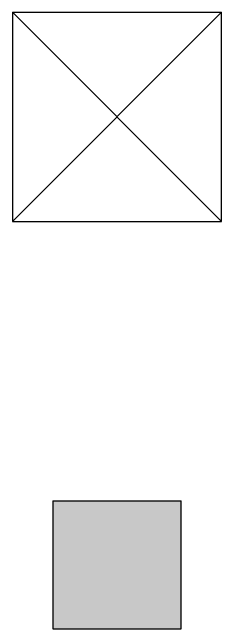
# Model space of a CAD drawing. Header units: millimetres. Extents: x -1705 to 4281, y -3243 to -777.
# Drawn here: x 2370.1 to 2383.65, y -964.32 to -924.37 of the extents above; entities that cross this region are included whole.
import ezdxf

# ---------------------------------------------------------------- set-up
doc = ezdxf.new("R2010")
doc.units = ezdxf.units.MM
doc.linetypes.add('JIS_02_0.7', pattern=[1.35, 0.75, -0.6])
doc.layers.add('Bases', color=7, linetype='Continuous')
doc.layers.add('Canalizaciones', color=32, linetype='JIS_02_0.7', lineweight=25)

msp = doc.modelspace()

# ---------------------------------------------------------------- hatches: boundary and pattern name
at = {"layer": 'Bases'}
h = msp.add_hatch(color=256, dxfattribs=at)
h.dxf.hatch_style = 1
h.paths.add_polyline_path([(2381.027, -956.019), (2372.729, -956.019), (2372.729, -964.316), (2381.027, -964.316)])

# ---------------------------------------------------------------- linework, layer by layer
for p, q in [((2372.729, -956.019), (2372.729, -964.316)), ((2372.729, -964.316), (2381.027, -964.316))]:
    msp.add_line(p, q, dxfattribs=at)
at = {"layer": 'Bases', "lineweight": -3}
for points in [[(2372.729, -956.019), (2381.027, -956.019)], [(2381.027, -964.316), (2381.027, -956.019)]]:
    msp.add_lwpolyline(points, dxfattribs=at)
at = {"layer": 'Canalizaciones', "linetype": 'Continuous'}
for p, q in [((2370.103, -924.365), (2370.103, -937.915)), ((2370.103, -924.365), (2383.653, -937.915)), ((2383.653, -924.365), (2370.103, -937.915)), ((2370.103, -937.915), (2383.653, -937.915))]:
    msp.add_line(p, q, dxfattribs=at)
for points in [[(2370.103, -924.365), (2383.653, -924.365)], [(2383.653, -937.915), (2383.653, -924.365)]]:
    msp.add_lwpolyline(points, dxfattribs=at)

doc.saveas('drawing.dxf')
